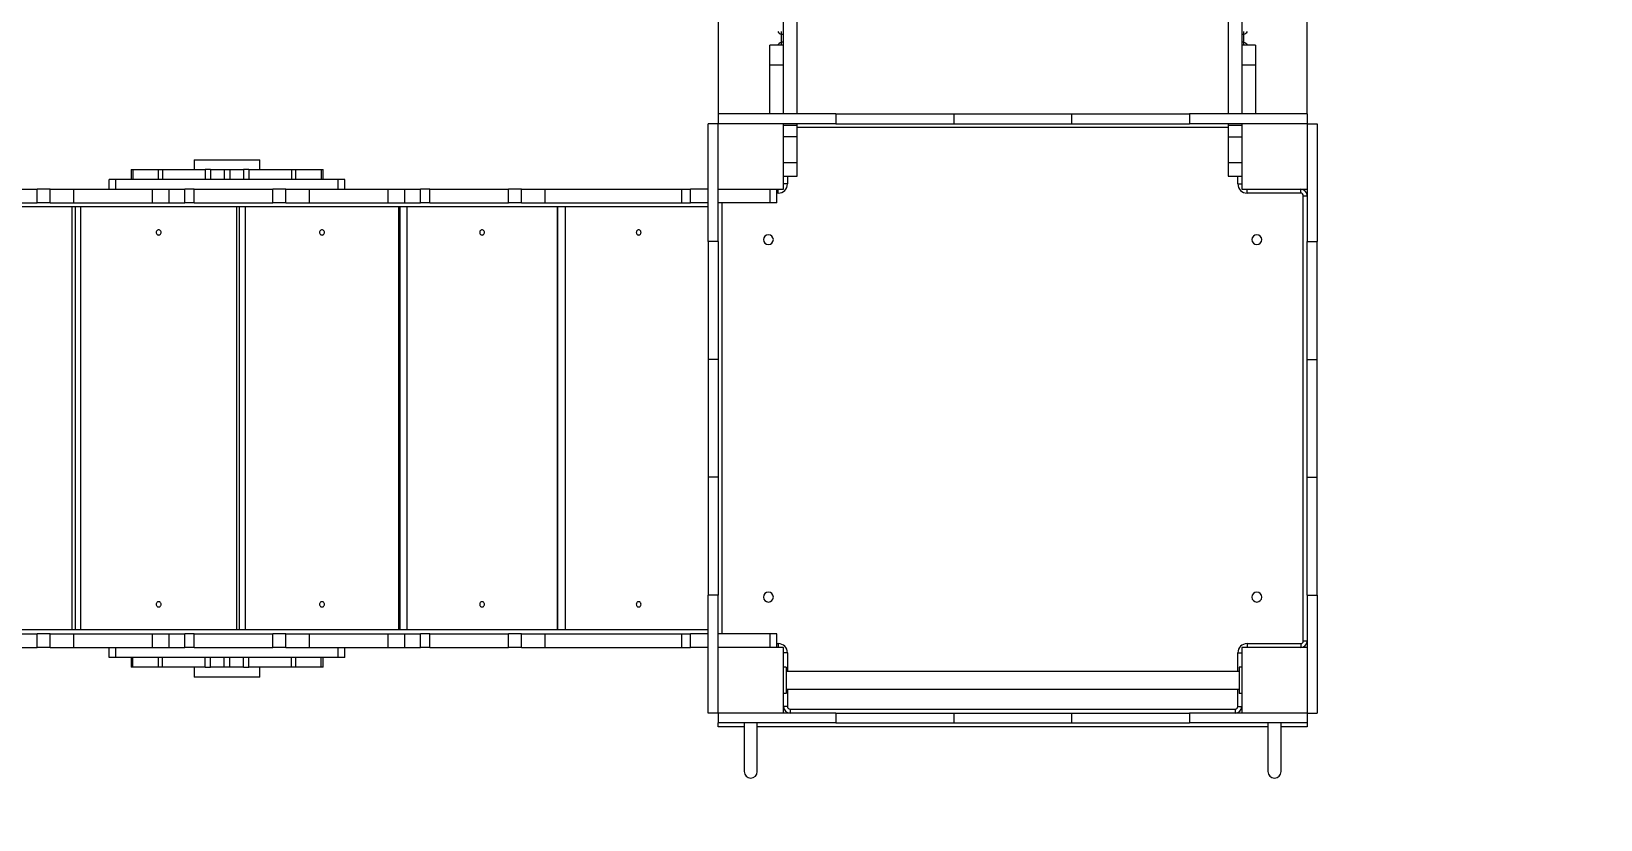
# Model space of a CAD drawing. Header units: millimetres. Extents: x -8113 to 7554, y -5964 to 7452.
# Drawn here: x 1215 to 3612, y -3020 to -1816 of the extents above; entities that cross this region are included whole.
import ezdxf

# ---------------------------------------------------------------- set-up
doc = ezdxf.new("R2010")
doc.units = ezdxf.units.MM
for name, color, linetype in [('DIKOM_ЗОНА', 80, 'Continuous'), ('DIKOM_ОБЪЕКТ', 7, 'Continuous'), ('DIKOM_РАЗМЕР_ЗОНА', 7, 'Continuous'), ('DIKOM_РАЗМЕР_ОБЪЕКТА', 7, 'Continuous')]:
    doc.layers.add(name, color=color, linetype=linetype)
doc.styles.add('style1', font='arial.ttf', dxfattribs={"width": 0.8})
doc.dimstyles.new('1-50', dxfattribs={"dimtxt": 300, "dimasz": 200, "dimexe": 100, "dimexo": 0, "dimgap": 100, "dimtad": 1, "dimtxsty": 'style1', "dimcen": 200, "dimclrd": 7, "dimclre": 7, "dimclrt": 7, "dimadec": 1, "dimazin": 2, "dimtfac": 1, "dimtmove": 0, "dimatfit": 2, "dimfxl": 0, "dimlwd": 25, "dimlwe": 18, "dimarcsym": 0})

# ---------------------------------------------------------------- blocks, each defined once
blk = doc.blocks.new('*D0')
at = {"layer": 'Defpoints', "color": 0, "transparency": 16777216}
for p in [(6054.1, 1970.8), (-4445.9, 381.6), (6054.1, -5178.4)]:
    blk.add_point(p, dxfattribs=at)
at = {"layer": 'DIKOM_РАЗМЕР_ОБЪЕКТА', "color": 7, "lineweight": 18, "transparency": 16777216}
for p, q in [((6054.1, 1970.8), (6054.1, -5278.4)), ((-4445.9, 381.6), (-4445.9, -5278.4))]:
    blk.add_line(p, q, dxfattribs=at)
at = {"layer": 'DIKOM_РАЗМЕР_ОБЪЕКТА', "color": 7, "lineweight": 25, "transparency": 16777216}
blk.add_line((-4245.9, -5178.4), (5854.1, -5178.4), dxfattribs=at)
at = {"layer": 'DIKOM_РАЗМЕР_ОБЪЕКТА', "color": 7, "transparency": 16777216}
for points in [[(-4245.9, -5145), (-4245.9, -5211.7), (-4445.9, -5178.4)], [(5854.1, -5145), (5854.1, -5211.7), (6054.1, -5178.4)]]:
    blk.add_solid(points, dxfattribs=at)
at = {"layer": 'DIKOM_РАЗМЕР_ОБЪЕКТА', "color": 7, "transparency": 16777216, "insert": (804.1, -4925.2), "char_height": 300, "attachment_point": 5, "style": 'style1'}
blk.add_mtext('10500', dxfattribs=at)
blk = doc.blocks.new('*D2')
at = {"layer": 'Defpoints', "color": 0, "transparency": 16777216}
for p in [(7554.1, 1504.9), (-6445.9, -5.3), (7554.1, -5864.3)]:
    blk.add_point(p, dxfattribs=at)
at = {"layer": 'DIKOM_РАЗМЕР_ЗОНА', "color": 7, "lineweight": 18, "transparency": 16777216}
for p, q in [((7554.1, 1504.9), (7554.1, -5964.3)), ((-6445.9, -5.3), (-6445.9, -5964.3))]:
    blk.add_line(p, q, dxfattribs=at)
at = {"layer": 'DIKOM_РАЗМЕР_ЗОНА', "color": 7, "lineweight": 25, "transparency": 16777216}
blk.add_line((-6245.9, -5864.3), (7354.1, -5864.3), dxfattribs=at)
at = {"layer": 'DIKOM_РАЗМЕР_ЗОНА', "color": 7, "transparency": 16777216}
for points in [[(-6245.9, -5830.9), (-6245.9, -5897.6), (-6445.9, -5864.3)], [(7354.1, -5830.9), (7354.1, -5897.6), (7554.1, -5864.3)]]:
    blk.add_solid(points, dxfattribs=at)
at = {"layer": 'DIKOM_РАЗМЕР_ЗОНА', "color": 7, "transparency": 16777216, "insert": (554.1, -5611.1), "char_height": 300, "attachment_point": 5, "style": 'style1'}
blk.add_mtext('14000', dxfattribs=at)

msp = doc.modelspace()

# ---------------------------------------------------------------- linework, layer by layer
at = {"layer": 'DIKOM_ЗОНА', "color": 3, "lineweight": 15}
msp.add_lwpolyline([(-2535.92, -4447.848), (3164.08, -4447.848, 0.41421356), (4664.08, -2947.848), (4664.08, -2055.293, -0.41421356), (4914.08, -1805.293), (6074.08, -1805.293, 0.41421356), (7074.08, -805.293), (7074.08, 230.789, -0.31516822), (7238.463, 465.672, 0.31516822), (7554.078, 916.644), (7554.078, 3094.707, 0.41421356), (6054.078, 4594.707), (2366.08, 4594.707, -0.41421356), (2116.08, 4844.707), (2116.08, 6452.152, 0.41421356), (1116.08, 7452.152)], format="xyb", dxfattribs=at)
at = {"layer": 'DIKOM_ОБЪЕКТ', "color": 7, "linetype": 'Continuous', "lineweight": 15}
for p, q in [((2264.08, -557.2), (2264.08, -1942.292)), ((3164.08, -1942.292), (3164.08, -557.2)), ((2364.08, -1942.292), (2364.08, -1623.869)), ((2385.08, -1942.292), (2385.08, -1623.869)), ((3043.08, -1622.445), (3043.08, -1942.292)), ((3064.08, -1622.445), (3064.08, -1942.292)), ((2360.703, -1816.305), (2360.703, -1820.842)), ((2360.703, -1820.842), (2360.703, -1832.841)), ((2364.08, -1820.842), (2360.703, -1820.842)), ((3067.457, -1820.842), (3064.08, -1820.842)), ((3067.457, -1820.842), (3067.457, -1816.305)), ((3067.457, -1832.841), (3067.457, -1820.842)), ((2364.08, -1837.292), (2343.08, -1837.292)), ((2343.08, -1867.293), (2343.08, -1837.292)), ((2355.533, -1837.292), (2355.08, -1837.292)), ((2360.703, -1832.841), (2360.703, -1837.292)), ((2362.702, -1832.841), (2360.703, -1832.841)), ((2364.08, -1832.841), (2362.702, -1832.841)), ((3065.457, -1832.841), (3064.08, -1832.841)), ((3085.08, -1837.292), (3064.08, -1837.292)), ((3067.457, -1832.841), (3065.457, -1832.841)), ((3067.457, -1837.292), (3067.457, -1832.841)), ((3073.08, -1837.292), (3072.627, -1837.292)), ((3085.08, -1837.292), (3085.08, -1867.293)), ((2343.08, -1942.292), (2343.08, -1867.293)), ((2343.08, -1867.293), (2364.08, -1867.293)), ((3064.08, -1867.293), (3085.08, -1867.293)), ((3085.08, -1867.293), (3085.08, -1942.292)), ((2264.08, -1957.293), (2249.08, -1957.293)), ((2249.08, -2137.293), (2249.08, -1957.293)), ((2264.08, -1942.292), (2264.08, -1957.293)), ((2444.08, -1942.292), (2264.08, -1942.292)), ((2264.08, -2137.293), (2264.08, -1957.293)), ((2444.08, -1957.293), (2264.08, -1957.293)), ((2364.08, -2057.293), (2364.08, -1957.293)), ((2364.08, -1959.613), (2385.08, -1959.613)), ((2385.08, -1959.613), (2385.08, -1957.293)), ((2385.08, -1977.293), (2385.08, -1957.293)), ((2385.08, -1977.293), (2385.08, -1959.613)), ((3043.08, -1963.293), (2385.08, -1963.293)), ((2444.08, -1942.292), (2444.08, -1957.293)), ((2444.08, -1942.292), (2624.08, -1942.292)), ((2444.08, -1957.293), (2624.08, -1957.293)), ((2624.08, -1942.292), (2624.08, -1957.293)), ((2624.08, -1942.292), (2804.08, -1942.292)), ((2624.08, -1957.293), (2804.08, -1957.293)), ((2804.08, -1942.292), (2804.08, -1957.293)), ((2804.08, -1942.292), (2984.08, -1942.292)), ((2804.08, -1957.293), (2984.08, -1957.293)), ((2984.08, -1942.292), (2984.08, -1957.293)), ((3164.08, -1942.292), (2984.08, -1942.292)), ((3164.08, -1957.293), (2984.08, -1957.293)), ((3043.08, -1957.293), (3043.08, -1959.614)), ((3043.08, -1957.293), (3043.08, -1977.293)), ((3043.08, -1959.614), (3064.08, -1959.614)), ((3043.08, -1959.614), (3043.08, -1977.293)), ((3064.08, -1957.293), (3064.08, -2057.293)), ((3164.08, -1942.292), (3164.08, -1957.293)), ((3164.08, -1957.293), (3164.08, -2137.293)), ((3164.08, -1957.293), (3179.08, -1957.293)), ((3179.08, -1957.293), (3179.08, -2137.293)), ((2385.08, -1977.293), (2364.08, -1977.293)), ((2385.08, -2017.293), (2385.08, -1977.293)), ((3043.08, -1977.293), (3064.08, -1977.293)), ((3043.08, -1977.293), (3043.08, -2017.293)), ((1464.08, -2012.293), (1464.08, -2027.292)), ((1464.08, -2012.293), (1564.08, -2012.293)), ((1564.08, -2027.292), (1564.08, -2012.293)), ((1367.449, -2027.292), (1367.449, -2042.293)), ((1367.449, -2027.292), (1370.296, -2027.292)), ((1370.296, -2027.292), (1370.296, -2042.293)), ((1370.296, -2027.292), (1408.932, -2027.292)), ((1408.932, -2027.292), (1408.932, -2042.293)), ((1408.932, -2027.292), (1415.6, -2027.292)), ((1415.6, -2027.292), (1415.6, -2042.293)), ((1415.6, -2027.292), (1480.866, -2027.292)), ((1480.866, -2027.292), (1480.866, -2042.293)), ((1488.938, -2027.292), (1480.866, -2027.292)), ((1488.938, -2027.292), (1488.938, -2042.293)), ((1488.938, -2027.292), (1509.567, -2027.292)), ((1509.567, -2027.292), (1509.567, -2042.293)), ((1509.567, -2027.292), (1518.592, -2027.292)), ((1518.592, -2027.292), (1518.592, -2042.293)), ((1518.592, -2027.292), (1539.222, -2027.292)), ((1539.222, -2027.292), (1539.222, -2042.293)), ((1547.294, -2027.292), (1539.222, -2027.292)), ((1547.294, -2027.292), (1547.294, -2042.293)), ((1547.294, -2027.292), (1612.56, -2027.292)), ((1612.56, -2027.292), (1612.56, -2042.293)), ((1612.56, -2027.292), (1619.228, -2027.292)), ((1619.228, -2042.293), (1619.228, -2027.292)), ((1619.228, -2027.292), (1657.864, -2027.292)), ((1657.864, -2027.292), (1657.864, -2042.293)), ((1657.864, -2027.292), (1660.711, -2027.292)), ((1660.711, -2042.293), (1660.711, -2027.292)), ((2385.08, -2017.293), (2364.08, -2017.293)), ((2364.08, -2037.293), (2385.08, -2037.293)), ((2370.08, -2037.293), (2370.08, -2049.293)), ((2385.08, -2037.293), (2385.08, -2017.293)), ((3064.08, -2017.293), (3043.08, -2017.293)), ((3043.08, -2017.293), (3043.08, -2037.293)), ((3043.08, -2037.293), (3064.08, -2037.293)), ((3058.08, -2049.293), (3058.08, -2037.293)), ((1084.08, -2057.293), (1224.08, -2057.293)), ((1224.08, -2078.293), (1224.08, -2057.293)), ((1244.08, -2057.293), (1224.08, -2057.293)), ((1244.08, -2078.293), (1244.08, -2057.293)), ((1244.08, -2078.293), (1244.08, -2057.293)), ((1244.08, -2057.293), (1280.08, -2057.293)), ((1280.08, -2078.293), (1280.08, -2057.293)), ((1280.08, -2057.293), (1400.365, -2057.293)), ((1334.08, -2057.293), (1334.08, -2042.293)), ((1344.08, -2042.293), (1334.08, -2042.293)), ((1344.08, -2057.293), (1344.08, -2042.293)), ((1684.08, -2042.293), (1344.08, -2042.293)), ((1400.365, -2078.293), (1400.365, -2057.293)), ((1400.365, -2057.293), (1425.913, -2057.293)), ((1425.913, -2078.293), (1425.913, -2057.293)), ((1425.913, -2057.293), (1449.602, -2057.293)), ((1449.602, -2078.293), (1449.602, -2057.293)), ((1463.795, -2057.293), (1449.602, -2057.293)), ((1463.795, -2078.293), (1463.795, -2057.293)), ((1463.795, -2057.293), (1584.08, -2057.293)), ((1584.08, -2078.293), (1584.08, -2057.293)), ((1604.08, -2057.293), (1584.08, -2057.293)), ((1604.08, -2078.293), (1604.08, -2057.293)), ((1604.08, -2078.293), (1604.08, -2057.293)), ((1604.08, -2057.293), (1640.08, -2057.293)), ((1640.08, -2078.293), (1640.08, -2057.293)), ((1640.08, -2057.293), (1760.365, -2057.293)), ((1684.08, -2057.293), (1684.08, -2042.293)), ((1694.08, -2042.293), (1684.08, -2042.293)), ((1694.08, -2057.293), (1694.08, -2042.293)), ((1694.08, -2057.293), (1694.08, -2042.293)), ((1760.365, -2078.293), (1760.365, -2057.293)), ((1760.365, -2057.293), (1785.913, -2057.293)), ((1785.913, -2078.293), (1785.913, -2057.293)), ((1785.913, -2057.293), (1809.601, -2057.293)), ((1809.601, -2078.293), (1809.601, -2057.293)), ((1823.794, -2057.293), (1809.601, -2057.293)), ((1823.794, -2078.293), (1823.794, -2057.293)), ((1823.794, -2057.293), (1944.08, -2057.293)), ((1944.08, -2078.293), (1944.08, -2057.293)), ((1964.08, -2057.293), (1944.08, -2057.293)), ((1964.08, -2078.293), (1964.08, -2057.293)), ((1964.08, -2078.293), (1964.08, -2057.293)), ((1964.08, -2057.293), (2000.08, -2057.293)), ((2000.08, -2078.293), (2000.08, -2057.293)), ((2000.08, -2057.293), (2208.564, -2057.293)), ((2208.564, -2078.293), (2208.564, -2057.293)), ((2208.564, -2057.293), (2221.792, -2057.293)), ((2221.792, -2078.293), (2221.792, -2057.293)), ((2249.08, -2057.293), (2221.792, -2057.293)), ((2264.08, -2057.293), (2364.08, -2057.293)), ((2343.554, -2078.293), (2343.554, -2057.293)), ((2354.08, -2078.293), (2354.08, -2057.293)), ((2354.08, -2078.293), (2354.08, -2057.293)), ((2356.08, -2063.293), (2356.08, -2057.293)), ((2370.08, -2049.293), (2364.08, -2049.293)), ((3058.08, -2049.293), (3064.08, -2049.293)), ((3064.08, -2057.293), (3164.08, -2057.293)), ((3072.08, -2063.293), (3072.08, -2057.293)), ((3154.08, -2063.293), (3154.08, -2057.293)), ((2249.08, -2084.293), (787.382, -2084.293)), ((1084.08, -2078.293), (1224.08, -2078.293)), ((1244.08, -2078.293), (1224.08, -2078.293)), ((1244.08, -2078.293), (1280.08, -2078.293)), ((1277.58, -2730.293), (1277.58, -2084.293)), ((1280.08, -2078.293), (1400.365, -2078.293)), ((1282.332, -2084.293), (1282.332, -2730.293)), ((1290.247, -2084.293), (1290.247, -2730.293)), ((1400.365, -2078.293), (1425.913, -2078.293)), ((1425.913, -2078.293), (1449.602, -2078.293)), ((1463.795, -2078.293), (1449.602, -2078.293)), ((1463.795, -2078.293), (1584.08, -2078.293)), ((1529.263, -2730.293), (1529.263, -2084.293)), ((1532.488, -2084.293), (1532.488, -2730.293)), ((1541.72, -2084.293), (1541.72, -2730.293)), ((1604.08, -2078.293), (1584.08, -2078.293)), ((1604.08, -2078.293), (1640.08, -2078.293)), ((1640.08, -2078.293), (1760.365, -2078.293)), ((1760.365, -2078.293), (1785.913, -2078.293)), ((1776.65, -2730.293), (1776.65, -2084.293)), ((1778.175, -2084.293), (1778.175, -2730.293)), ((1785.913, -2078.293), (1809.601, -2078.293)), ((1788.78, -2084.293), (1788.78, -2730.293)), ((1823.794, -2078.293), (1809.601, -2078.293)), ((1823.794, -2078.293), (1944.08, -2078.293)), ((1964.08, -2078.293), (1944.08, -2078.293)), ((1964.08, -2078.293), (2000.08, -2078.293)), ((2000.08, -2078.293), (2208.564, -2078.293)), ((2018.685, -2730.293), (2018.685, -2084.293)), ((2018.805, -2084.293), (2018.805, -2730.293)), ((2030.726, -2084.293), (2030.726, -2730.293)), ((2208.564, -2078.293), (2221.792, -2078.293)), ((2249.08, -2078.293), (2221.792, -2078.293)), ((2343.554, -2078.293), (2264.08, -2078.293)), ((2270.08, -2078.293), (2270.08, -2736.293)), ((2354.08, -2078.293), (2343.554, -2078.293)), ((2356.08, -2063.293), (2354.08, -2063.293)), ((3154.08, -2063.293), (3072.08, -2063.293)), ((3158.08, -2747.293), (3158.08, -2067.292)), ((3158.08, -2067.292), (3164.08, -2067.292)), ((2264.08, -2137.293), (2249.08, -2137.293)), ((2249.08, -2137.293), (2249.08, -2317.292)), ((2264.08, -2137.293), (2264.08, -2317.292)), ((3164.08, -2137.293), (3179.08, -2137.293)), ((3164.08, -2317.292), (3164.08, -2137.293)), ((3179.08, -2317.292), (3179.08, -2137.293)), ((2264.08, -2317.292), (2249.08, -2317.292)), ((2249.08, -2317.292), (2249.08, -2497.293)), ((2264.08, -2317.292), (2264.08, -2497.293)), ((3164.08, -2317.292), (3179.08, -2317.292)), ((3164.08, -2497.293), (3164.08, -2317.292)), ((3179.08, -2497.293), (3179.08, -2317.292)), ((2264.08, -2497.293), (2249.08, -2497.293)), ((2249.08, -2497.293), (2249.08, -2677.293)), ((2264.08, -2497.293), (2264.08, -2677.293)), ((3164.08, -2497.293), (3179.08, -2497.293)), ((3164.08, -2677.293), (3164.08, -2497.293)), ((3179.08, -2677.293), (3179.08, -2497.293)), ((2264.08, -2677.293), (2249.08, -2677.293)), ((2249.08, -2857.292), (2249.08, -2677.293)), ((2264.08, -2857.292), (2264.08, -2677.293)), ((3164.08, -2677.293), (3179.08, -2677.293)), ((3164.08, -2677.293), (3164.08, -2857.292)), ((3179.08, -2677.293), (3179.08, -2857.292)), ((2249.08, -2730.293), (787.382, -2730.293)), ((1084.08, -2736.293), (1224.08, -2736.293)), ((1224.08, -2757.293), (1224.08, -2736.293)), ((1244.08, -2736.293), (1224.08, -2736.293)), ((1244.08, -2757.293), (1244.08, -2736.293)), ((1244.08, -2757.293), (1244.08, -2736.293)), ((1244.08, -2736.293), (1280.08, -2736.293)), ((1280.08, -2757.293), (1280.08, -2736.293)), ((1280.08, -2736.293), (1400.365, -2736.293)), ((1400.365, -2757.293), (1400.365, -2736.293)), ((1400.365, -2736.293), (1425.913, -2736.293)), ((1425.913, -2757.293), (1425.913, -2736.293)), ((1425.913, -2736.293), (1449.602, -2736.293)), ((1449.602, -2757.293), (1449.602, -2736.293)), ((1463.795, -2736.293), (1449.602, -2736.293)), ((1463.795, -2757.293), (1463.795, -2736.293)), ((1463.795, -2736.293), (1584.08, -2736.293)), ((1584.08, -2757.293), (1584.08, -2736.293)), ((1604.08, -2736.293), (1584.08, -2736.293)), ((1604.08, -2757.293), (1604.08, -2736.293)), ((1604.08, -2757.293), (1604.08, -2736.293)), ((1604.08, -2736.293), (1640.08, -2736.293)), ((1640.08, -2757.293), (1640.08, -2736.293)), ((1640.08, -2736.293), (1760.365, -2736.293)), ((1760.365, -2757.293), (1760.365, -2736.293)), ((1760.365, -2736.293), (1785.913, -2736.293)), ((1785.913, -2757.293), (1785.913, -2736.293)), ((1785.913, -2736.293), (1809.601, -2736.293)), ((1809.601, -2757.293), (1809.601, -2736.293)), ((1823.794, -2736.293), (1809.601, -2736.293)), ((1823.794, -2757.293), (1823.794, -2736.293)), ((1823.794, -2736.293), (1944.08, -2736.293)), ((1944.08, -2757.293), (1944.08, -2736.293)), ((1964.08, -2736.293), (1944.08, -2736.293)), ((1964.08, -2757.293), (1964.08, -2736.293)), ((1964.08, -2757.293), (1964.08, -2736.293)), ((1964.08, -2736.293), (2000.08, -2736.293)), ((2000.08, -2757.293), (2000.08, -2736.293)), ((2000.08, -2736.293), (2208.564, -2736.293)), ((2208.564, -2757.293), (2208.564, -2736.293)), ((2208.564, -2736.293), (2221.792, -2736.293)), ((2221.792, -2757.293), (2221.792, -2736.293)), ((2249.08, -2736.293), (2221.792, -2736.293)), ((2343.554, -2736.293), (2264.08, -2736.293)), ((2343.554, -2757.293), (2343.554, -2736.293)), ((2354.08, -2736.293), (2343.554, -2736.293)), ((2354.08, -2757.293), (2354.08, -2736.293)), ((2354.08, -2757.293), (2354.08, -2736.293)), ((2354.08, -2751.292), (2356.08, -2751.292)), ((2356.08, -2751.292), (2356.08, -2757.293)), ((3072.08, -2751.292), (3154.08, -2751.292)), ((3072.08, -2751.292), (3072.08, -2757.293)), ((3154.08, -2751.292), (3154.08, -2757.293)), ((3158.08, -2747.293), (3164.08, -2747.293)), ((1084.08, -2757.293), (1224.08, -2757.293)), ((1244.08, -2757.293), (1224.08, -2757.293)), ((1244.08, -2757.293), (1280.08, -2757.293)), ((1280.08, -2757.293), (1400.365, -2757.293)), ((1334.08, -2772.292), (1334.08, -2757.293)), ((1344.08, -2772.292), (1334.08, -2772.292)), ((1344.08, -2772.292), (1344.08, -2757.293)), ((1684.08, -2772.292), (1344.08, -2772.292)), ((1367.449, -2772.292), (1367.449, -2787.293)), ((1370.296, -2787.293), (1370.296, -2772.292)), ((1400.365, -2757.293), (1425.913, -2757.293)), ((1408.933, -2772.292), (1408.933, -2787.293)), ((1415.601, -2787.293), (1415.601, -2772.292)), ((1425.913, -2757.293), (1449.602, -2757.293)), ((1463.795, -2757.293), (1449.602, -2757.293)), ((1463.795, -2757.293), (1584.08, -2757.293)), ((1480.866, -2787.293), (1480.866, -2772.292)), ((1488.939, -2787.293), (1488.939, -2772.292)), ((1509.568, -2787.293), (1509.568, -2772.292)), ((1518.593, -2787.293), (1518.593, -2772.292)), ((1539.222, -2787.293), (1539.222, -2772.292)), ((1547.294, -2787.293), (1547.294, -2772.292)), ((1604.08, -2757.293), (1584.08, -2757.293)), ((1604.08, -2757.293), (1640.08, -2757.293)), ((1612.561, -2787.293), (1612.561, -2772.292)), ((1619.229, -2787.293), (1619.229, -2772.292)), ((1640.08, -2757.293), (1760.365, -2757.293)), ((1657.864, -2787.293), (1657.864, -2772.292)), ((1660.711, -2787.293), (1660.711, -2772.292)), ((1684.08, -2772.292), (1684.08, -2757.293)), ((1694.08, -2772.292), (1684.08, -2772.292)), ((1694.08, -2772.292), (1694.08, -2757.293)), ((1694.08, -2772.292), (1694.08, -2757.293)), ((1760.365, -2757.293), (1785.913, -2757.293)), ((1785.913, -2757.293), (1809.601, -2757.293)), ((1823.794, -2757.293), (1809.601, -2757.293)), ((1823.794, -2757.293), (1944.08, -2757.293)), ((1964.08, -2757.293), (1944.08, -2757.293)), ((1964.08, -2757.293), (2000.08, -2757.293)), ((2000.08, -2757.293), (2208.564, -2757.293)), ((2208.564, -2757.293), (2221.792, -2757.293)), ((2249.08, -2757.293), (2221.792, -2757.293)), ((2364.08, -2757.293), (2264.08, -2757.293)), ((2364.08, -2857.292), (2364.08, -2757.293)), ((2370.08, -2765.292), (2364.08, -2765.292)), ((2370.08, -2765.292), (2370.08, -2793.792)), ((3058.08, -2765.292), (3064.08, -2765.292)), ((3058.08, -2793.792), (3058.08, -2765.292)), ((3064.08, -2757.293), (3064.08, -2857.292)), ((3164.08, -2757.293), (3064.08, -2757.293)), ((1370.296, -2787.293), (1367.449, -2787.293)), ((1408.931, -2787.293), (1370.296, -2787.293)), ((1415.601, -2787.293), (1408.933, -2787.293)), ((1480.866, -2787.293), (1415.601, -2787.293)), ((1464.08, -2787.293), (1464.08, -2802.293)), ((1564.08, -2802.293), (1464.08, -2802.293)), ((1480.866, -2787.293), (1488.939, -2787.293)), ((1509.568, -2787.293), (1488.939, -2787.293)), ((1518.593, -2787.293), (1509.568, -2787.293)), ((1539.222, -2787.293), (1518.593, -2787.293)), ((1539.222, -2787.293), (1547.294, -2787.293)), ((1612.561, -2787.293), (1547.294, -2787.293)), ((1564.08, -2802.293), (1564.08, -2787.293)), ((1619.229, -2787.293), (1612.561, -2787.293)), ((1657.864, -2787.293), (1619.228, -2787.293)), ((1660.711, -2787.293), (1657.864, -2787.293)), ((2368.08, -2787.293), (2364.08, -2787.293)), ((2368.08, -2787.293), (2368.08, -2827.293)), ((3060.08, -2793.792), (2368.08, -2793.792)), ((3064.08, -2787.293), (3060.08, -2787.293)), ((3060.08, -2787.293), (3060.08, -2827.293)), ((2368.08, -2827.293), (2364.08, -2827.293)), ((2368.08, -2820.792), (3060.08, -2820.792)), ((2370.08, -2820.792), (2370.08, -2847.293)), ((3058.08, -2847.293), (3058.08, -2820.792)), ((3064.08, -2827.293), (3060.08, -2827.293)), ((2370.08, -2847.293), (2364.08, -2847.293)), ((2374.08, -2851.292), (3054.08, -2851.292)), ((2374.08, -2851.292), (2374.08, -2857.292)), ((3054.08, -2851.292), (3054.08, -2857.292)), ((3058.08, -2847.293), (3064.08, -2847.293)), ((2264.08, -2857.292), (2249.08, -2857.292)), ((2264.08, -2857.292), (2264.08, -2872.293)), ((2444.08, -2857.292), (2264.08, -2857.292)), ((2264.08, -2878.293), (2264.08, -2872.293)), ((2444.08, -2872.293), (2264.08, -2872.293)), ((2304.08, -2872.293), (2304.08, -2946.793)), ((2324.08, -2946.793), (2324.08, -2872.293)), ((2444.08, -2857.292), (2444.08, -2872.293)), ((2444.08, -2857.292), (2624.08, -2857.292)), ((2444.08, -2872.293), (2624.08, -2872.293)), ((2624.08, -2857.292), (2624.08, -2872.293)), ((2624.08, -2857.292), (2804.08, -2857.292)), ((2624.08, -2872.293), (2804.08, -2872.293)), ((2804.08, -2857.292), (2804.08, -2872.293)), ((2804.08, -2857.292), (2984.08, -2857.292)), ((2804.08, -2872.293), (2984.08, -2872.293)), ((2984.08, -2857.292), (2984.08, -2872.293)), ((3164.08, -2857.292), (2984.08, -2857.292)), ((3164.08, -2872.293), (2984.08, -2872.293)), ((3104.08, -2872.293), (3104.08, -2946.793)), ((3124.08, -2946.793), (3124.08, -2872.293)), ((3164.08, -2857.292), (3179.08, -2857.292)), ((3164.08, -2857.292), (3164.08, -2872.293)), ((3164.08, -2872.293), (3164.08, -2878.293)), ((2304.08, -2878.293), (2264.08, -2878.293)), ((3104.08, -2878.293), (2324.08, -2878.293)), ((3164.08, -2878.293), (3124.08, -2878.293))]:
    msp.add_line(p, q, dxfattribs=at)
at = {"layer": 'DIKOM_ОБЪЕКТ', "color": 7, "linetype": 'Continuous', "lineweight": 15, "flags": 128}
for points in [[(1409.755, -2119.293), (1408.904, -2119.393), (1408.096, -2119.689), (1407.371, -2120.165), (1406.765, -2120.799), (1406.309, -2121.557), (1406.026, -2122.402), (1405.931, -2123.293), (1406.026, -2124.182), (1406.309, -2125.028), (1406.765, -2125.787), (1407.371, -2126.42), (1408.096, -2126.897), (1408.904, -2127.192), (1409.755, -2127.292), (1410.606, -2127.192), (1411.414, -2126.897), (1412.139, -2126.42), (1412.745, -2125.787), (1413.2, -2125.028), (1413.483, -2124.182), (1413.579, -2123.293), (1413.483, -2122.402), (1413.2, -2121.557), (1412.745, -2120.799), (1412.139, -2120.165), (1411.414, -2119.689), (1410.606, -2119.393), (1409.755, -2119.293)], [(1659.185, -2119.293), (1658.349, -2119.393), (1657.554, -2119.689), (1656.841, -2120.165), (1656.246, -2120.799), (1655.799, -2121.557), (1655.521, -2122.402), (1655.426, -2123.293), (1655.521, -2124.182), (1655.799, -2125.028), (1656.246, -2125.787), (1656.841, -2126.42), (1657.554, -2126.897), (1658.349, -2127.192), (1659.185, -2127.292), (1660.022, -2127.192), (1660.816, -2126.897), (1661.529, -2126.42), (1662.124, -2125.787), (1662.572, -2125.028), (1662.85, -2124.182), (1662.944, -2123.293), (1662.85, -2122.402), (1662.572, -2121.557), (1662.124, -2120.799), (1661.529, -2120.165), (1660.816, -2119.689), (1660.022, -2119.393), (1659.185, -2119.293)], [(1903.733, -2119.293), (1902.914, -2119.393), (1902.137, -2119.689), (1901.439, -2120.165), (1900.857, -2120.799), (1900.419, -2121.557), (1900.146, -2122.402), (1900.054, -2123.293), (1900.146, -2124.182), (1900.419, -2125.028), (1900.857, -2125.787), (1901.439, -2126.42), (1902.137, -2126.897), (1902.914, -2127.192), (1903.733, -2127.292), (1904.551, -2127.192), (1905.329, -2126.897), (1906.026, -2126.42), (1906.609, -2125.787), (1907.047, -2125.028), (1907.319, -2124.182), (1907.411, -2123.293), (1907.319, -2122.402), (1907.047, -2121.557), (1906.609, -2120.799), (1906.026, -2120.165), (1905.329, -2119.689), (1904.551, -2119.393), (1903.733, -2119.293)], [(2142.882, -2119.293), (2142.084, -2119.393), (2141.325, -2119.689), (2140.645, -2120.165), (2140.077, -2120.799), (2139.649, -2121.557), (2139.383, -2122.402), (2139.294, -2123.293), (2139.383, -2124.182), (2139.649, -2125.028), (2140.077, -2125.787), (2140.645, -2126.42), (2141.325, -2126.897), (2142.084, -2127.192), (2142.882, -2127.292), (2143.681, -2127.192), (2144.44, -2126.897), (2145.12, -2126.42), (2145.689, -2125.787), (2146.116, -2125.028), (2146.381, -2124.182), (2146.472, -2123.293), (2146.381, -2122.402), (2146.116, -2121.557), (2145.689, -2120.799), (2145.12, -2120.165), (2144.44, -2119.689), (2143.681, -2119.393), (2142.882, -2119.293)], [(1409.755, -2687.293), (1408.904, -2687.393), (1408.096, -2687.689), (1407.371, -2688.165), (1406.765, -2688.799), (1406.309, -2689.557), (1406.026, -2690.403), (1405.931, -2691.293), (1406.026, -2692.183), (1406.309, -2693.028), (1406.765, -2693.786), (1407.371, -2694.42), (1408.096, -2694.896), (1408.904, -2695.192), (1409.755, -2695.293), (1410.606, -2695.192), (1411.414, -2694.896), (1412.139, -2694.42), (1412.745, -2693.786), (1413.2, -2693.028), (1413.483, -2692.183), (1413.579, -2691.293), (1413.483, -2690.403), (1413.2, -2689.557), (1412.745, -2688.799), (1412.139, -2688.165), (1411.414, -2687.689), (1410.606, -2687.393), (1409.755, -2687.293)], [(1659.185, -2687.293), (1658.349, -2687.393), (1657.554, -2687.689), (1656.841, -2688.165), (1656.246, -2688.799), (1655.799, -2689.557), (1655.521, -2690.403), (1655.426, -2691.293), (1655.521, -2692.183), (1655.799, -2693.028), (1656.246, -2693.786), (1656.841, -2694.42), (1657.554, -2694.896), (1658.349, -2695.192), (1659.185, -2695.293), (1660.022, -2695.192), (1660.816, -2694.896), (1661.529, -2694.42), (1662.124, -2693.786), (1662.572, -2693.028), (1662.85, -2692.183), (1662.944, -2691.293), (1662.85, -2690.403), (1662.572, -2689.557), (1662.124, -2688.799), (1661.529, -2688.165), (1660.816, -2687.689), (1660.022, -2687.393), (1659.185, -2687.293)], [(1903.733, -2687.293), (1902.914, -2687.393), (1902.137, -2687.689), (1901.439, -2688.165), (1900.857, -2688.799), (1900.419, -2689.557), (1900.146, -2690.403), (1900.054, -2691.293), (1900.146, -2692.183), (1900.419, -2693.028), (1900.857, -2693.786), (1901.439, -2694.42), (1902.137, -2694.896), (1902.914, -2695.192), (1903.733, -2695.293), (1904.551, -2695.192), (1905.329, -2694.896), (1906.026, -2694.42), (1906.609, -2693.786), (1907.047, -2693.028), (1907.319, -2692.183), (1907.411, -2691.293), (1907.319, -2690.403), (1907.047, -2689.557), (1906.609, -2688.799), (1906.026, -2688.165), (1905.329, -2687.689), (1904.551, -2687.393), (1903.733, -2687.293)], [(2142.882, -2687.293), (2142.084, -2687.393), (2141.325, -2687.689), (2140.645, -2688.165), (2140.077, -2688.799), (2139.649, -2689.557), (2139.383, -2690.403), (2139.294, -2691.293), (2139.383, -2692.183), (2139.649, -2693.028), (2140.077, -2693.786), (2140.645, -2694.42), (2141.325, -2694.896), (2142.084, -2695.192), (2142.882, -2695.293), (2143.681, -2695.192), (2144.44, -2694.896), (2145.12, -2694.42), (2145.689, -2693.786), (2146.116, -2693.028), (2146.381, -2692.183), (2146.472, -2691.293), (2146.381, -2690.403), (2146.116, -2689.557), (2145.689, -2688.799), (2145.12, -2688.165), (2144.44, -2687.689), (2143.681, -2687.393), (2142.882, -2687.293)]]:
    msp.add_lwpolyline(points, dxfattribs=at)
at = {"layer": 'DIKOM_ОБЪЕКТ', "color": 7, "linetype": 'Continuous', "lineweight": 15, "extrusion": (2.58442e-14, 3.54228e-15, -1)}
for centre in [(-2341.08, -2134.293), (-3087.08, -2134.293), (-2341.08, -2680.293), (-3087.08, -2680.293)]:
    msp.add_circle(centre, 7.5, dxfattribs=at)
at = {"layer": 'DIKOM_ОБЪЕКТ', "color": 7, "linetype": 'Continuous', "lineweight": 15}
for centre, radius, start, end in [((2362.702, -1812.841), 8, 205.628856, 255.522471), ((3065.457, -1812.841), 8, 284.477529, 334.371144), ((2362.702, -1840.841), 8, 104.477529, 153.666556), ((3065.457, -1840.841), 8, 26.333444, 75.522471), ((2356.079, -2049.292), 14.001, 270.002114, 359.74313), ((3072.081, -2049.292), 14.001, 180.272257, 269.997764), ((3154.08, -2067.293), 10, 0, 90), ((3154.08, -2067.293), 4, 0, 89.999232), ((2356.079, -2765.293), 14.001, 0.25687, 89.997886), ((3072.081, -2765.293), 14.001, 90.002236, 179.727743), ((3154.08, -2747.292), 4, 270.000768, 0), ((3154.08, -2747.293), 10, 270, 0), ((2374.08, -2847.293), 10, 180, 270), ((2374.079, -2847.293), 3.999, 180, 270.006688), ((3054.08, -2847.293), 3.999, 269.993312, 0), ((3054.08, -2847.293), 10, 270, 0), ((2314.08, -2946.793), 10, 180, 0), ((3114.08, -2946.793), 10, 180, 0)]:
    msp.add_arc(centre, radius, start, end, dxfattribs=at)

# ---------------------------------------------------------------- dimensions: what is measured, and where the dimension line sits
at = {"layer": 'DIKOM_РАЗМЕР_ЗОНА'}
dim = msp.add_linear_dim(base=(7554.078, -5864.277), p1=(-6445.92, -5.293), p2=(7554.078, 1504.936), dimstyle='1-50', dxfattribs=at)
dim.commit()
dim.dimension.update_dxf_attribs({"geometry": '*D2', "text_midpoint": (554.079, -5864.277), "dimtype": 160})
at = {"layer": 'DIKOM_РАЗМЕР_ОБЪЕКТА'}
dim = msp.add_linear_dim(base=(6054.078, -5178.381), p1=(-4445.92, 381.649), p2=(6054.078, 1970.79), text='10500', dimstyle='1-50', dxfattribs=at)
dim.commit()
dim.dimension.update_dxf_attribs({"geometry": '*D0', "text_midpoint": (804.079, -5178.381), "dimtype": 160})

doc.saveas('drawing.dxf')
